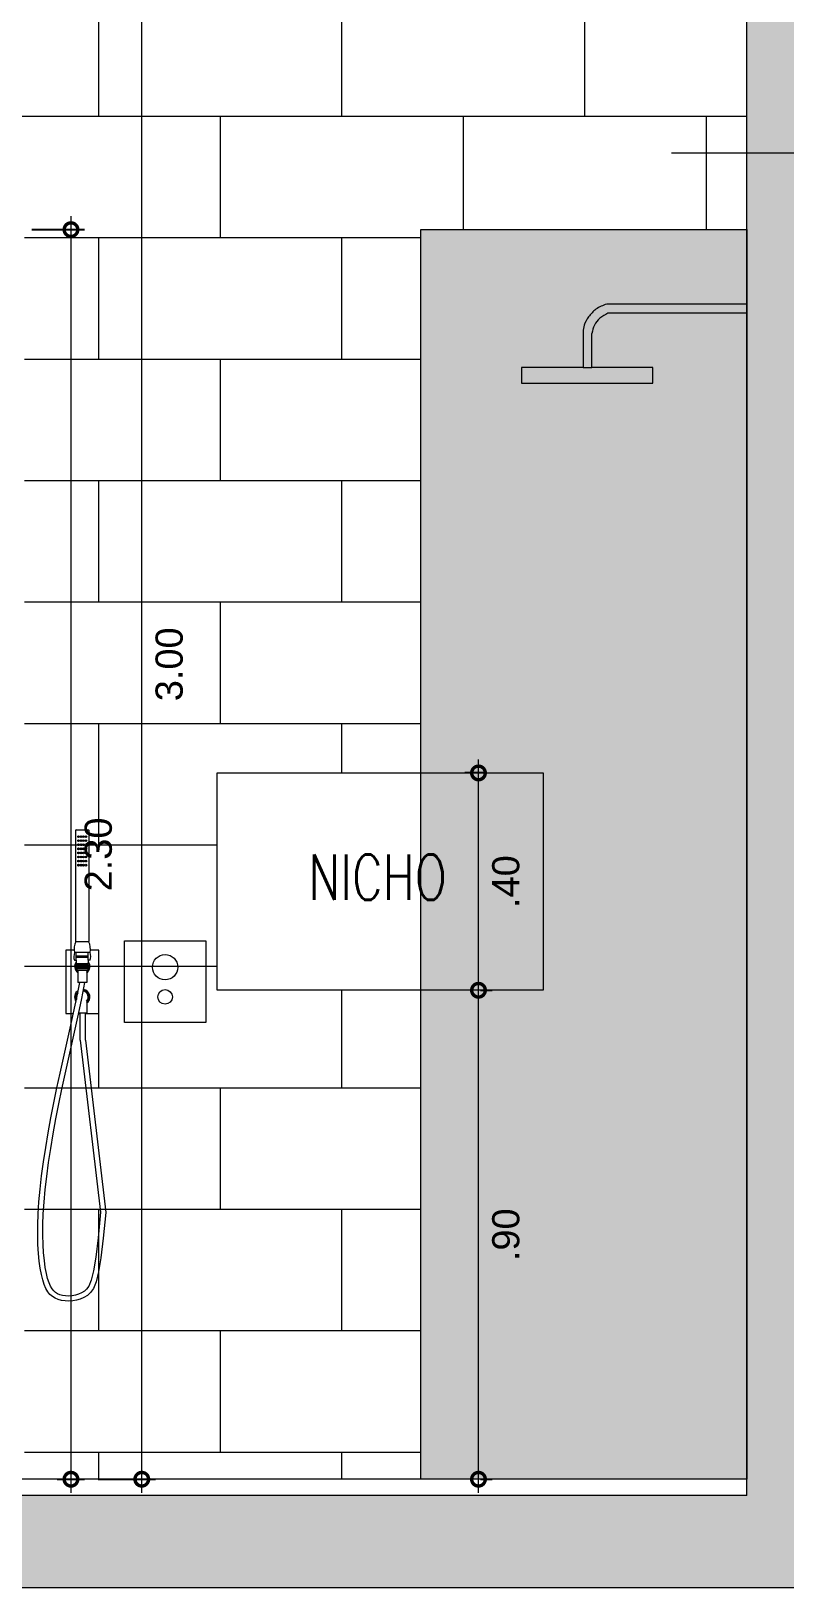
# Model space of a CAD drawing. Header units: metres. Extents: x 113 to 2416, y -346 to 476.
# Drawn here: x 292.398 to 293.785, y -164.881 to -162.016 of the extents above; entities that cross this region are included whole.
import ezdxf

# ---------------------------------------------------------------- set-up
doc = ezdxf.new("R2010")
doc.units = ezdxf.units.M
doc.header["$PDMODE"] = 34
doc.linetypes.add('0', pattern=[0])
doc.linetypes.add('CONTINU', pattern=[0])
doc.layers.get('0').update_dxf_attribs({"color": 250, "linetype": '0', "lineweight": 20})
doc.layers.get('Defpoints').update_dxf_attribs({"color": 6})
for name, color, linetype, lineweight in [('corte', 250, 'Continuous', 20), ('DIMENSIONES', 5, 'Continuous', 5), ('SE-2', 252, 'Continuous', 9), ('SE-3', 253, 'Continuous', 5), ('SE-4', 254, 'Continuous', 0), ('textos', 7, 'Continuous', 0)]:
    doc.layers.add(name, color=color, linetype=linetype, lineweight=lineweight)
doc.layers.add('RELLENO SECCION', color=8, linetype='Continuous', lineweight=0, transparency=0.4)
doc.styles.add('Arch-Dim', font='romans.shx', dxfattribs={"width": 0.75})
doc.styles.add('ESC25-2mm', font='arial.ttf', dxfattribs={"height": 0.05})
doc.dimstyles.new('DIMS25', dxfattribs={"dimtxt": 0.05, "dimasz": 0.05, "dimexe": 0.025, "dimexo": 0.025, "dimgap": 0.025, "dimtad": 2, "dimzin": 4, "dimdsep": 46, "dimtxsty": 'ESC25-2mm', "dimblk": 'DOTSMALL', "dimcen": 0.025, "dimdle": 0.025, "dimclrd": 256, "dimclre": 256, "dimclrt": 1, "dimadec": 0, "dimazin": 0, "dimtfac": 1, "dimtix": 1, "dimtmove": 2, "dimatfit": 3, "dimfxl": 1, "dimtolj": 1, "dimtzin": 0, "dimlwd": -1, "dimarcsym": 0})

# ---------------------------------------------------------------- blocks, each defined once
blk = doc.blocks.new('_DotSmall')
at = {"color": 0, "linetype": 'ByBlock', "lineweight": 13, "const_width": 0.5}
blk.add_lwpolyline([(-0.0625, 0, 1), (0.0625, 0, 1)], format="xyb", close=True, dxfattribs=at)
blk = doc.blocks.new('*D394')
at = {"layer": 'Defpoints', "color": 0, "transparency": 16777216}
for p in [(292.4787, -161.6814), (292.6017, -161.6814), (292.4964, -164.6814)]:
    blk.add_point(p, dxfattribs=at)
at = {"layer": 'DIMENSIONES', "transparency": 16777216}
blk.add_line((292.6017, -164.7064), (292.6017, -161.6564), dxfattribs=at)
at = {"layer": 'DIMENSIONES', "lineweight": -2, "transparency": 16777216}
for p, q in [((292.5037, -161.6814), (292.6267, -161.6814)), ((292.5214, -164.6814), (292.6267, -164.6814))]:
    blk.add_line(p, q, dxfattribs=at)
at = {"layer": 'DIMENSIONES', "transparency": 16777216, "xscale": 0.05, "yscale": 0.05, "zscale": 0.05}
for p, rotation in [((292.6017, -161.6814), 90), ((292.6017, -164.6814), 270)]:
    blk.add_blockref('_DotSmall', p, dxfattribs=dict(at, rotation=rotation))
at = {"layer": 'DIMENSIONES', "color": 5, "lineweight": 13, "transparency": 16777216, "insert": (292.6523, -163.1814), "char_height": 0.05, "attachment_point": 5, "rotation": 90, "style": 'ESC25-2mm'}
blk.add_mtext('\\A1;3.00', dxfattribs=at)
blk = doc.blocks.new('*D396')
at = {"layer": 'Defpoints', "color": 0, "transparency": 16777216}
for p in [(292.3741, -162.3814), (292.4207, -164.6814), (292.4714, -164.6814)]:
    blk.add_point(p, dxfattribs=at)
at = {"layer": 'DIMENSIONES', "transparency": 16777216}
blk.add_line((292.4714, -162.3564), (292.4714, -164.7064), dxfattribs=at)
at = {"layer": 'DIMENSIONES', "lineweight": -2, "transparency": 16777216}
for p, q in [((292.3991, -162.3814), (292.4964, -162.3814)), ((292.4457, -164.6814), (292.4964, -164.6814))]:
    blk.add_line(p, q, dxfattribs=at)
at = {"layer": 'DIMENSIONES', "transparency": 16777216, "xscale": 0.05, "yscale": 0.05, "zscale": 0.05}
for p, rotation in [((292.4714, -162.3814), 90), ((292.4714, -164.6814), 270)]:
    blk.add_blockref('_DotSmall', p, dxfattribs=dict(at, rotation=rotation))
at = {"layer": 'DIMENSIONES', "color": 5, "lineweight": 13, "transparency": 16777216, "insert": (292.5219, -163.5314), "char_height": 0.05, "attachment_point": 5, "rotation": 90, "style": 'ESC25-2mm'}
blk.add_mtext('\\A1;2.30', dxfattribs=at)
blk = doc.blocks.new('*D400')
at = {"layer": 'Defpoints', "color": 0, "transparency": 16777216}
for p in [(293.1999, -163.7814), (293.2212, -163.7814), (293.1999, -164.6814)]:
    blk.add_point(p, dxfattribs=at)
at = {"layer": 'DIMENSIONES', "transparency": 16777216}
blk.add_line((293.2212, -164.7064), (293.2212, -163.7564), dxfattribs=at)
at = {"layer": 'DIMENSIONES', "lineweight": -2, "transparency": 16777216}
for p, q in [((293.2249, -163.7814), (293.2462, -163.7814)), ((293.2249, -164.6814), (293.2462, -164.6814))]:
    blk.add_line(p, q, dxfattribs=at)
at = {"layer": 'DIMENSIONES', "transparency": 16777216, "xscale": 0.05, "yscale": 0.05, "zscale": 0.05}
for p, rotation in [((293.2212, -163.7814), 90), ((293.2212, -164.6814), 270)]:
    blk.add_blockref('_DotSmall', p, dxfattribs=dict(at, rotation=rotation))
at = {"layer": 'DIMENSIONES', "color": 5, "lineweight": 13, "transparency": 16777216, "insert": (293.2717, -164.2314), "char_height": 0.05, "attachment_point": 5, "rotation": 90, "style": 'ESC25-2mm'}
blk.add_mtext('\\A1;.90', dxfattribs=at)
blk = doc.blocks.new('*D401')
at = {"layer": 'Defpoints', "color": 0, "transparency": 16777216}
for p in [(293.2212, -163.3814), (293.257, -163.3814), (293.1999, -163.7814)]:
    blk.add_point(p, dxfattribs=at)
at = {"layer": 'DIMENSIONES', "lineweight": -2, "transparency": 16777216}
for p, q in [((293.232, -163.3814), (293.1962, -163.3814)), ((293.2249, -163.7814), (293.2462, -163.7814))]:
    blk.add_line(p, q, dxfattribs=at)
at = {"layer": 'DIMENSIONES', "transparency": 16777216}
blk.add_line((293.2212, -163.8064), (293.2212, -163.3564), dxfattribs=at)
at = {"layer": 'DIMENSIONES', "transparency": 16777216, "xscale": 0.05, "yscale": 0.05, "zscale": 0.05}
for p, rotation in [((293.2212, -163.3814), 90), ((293.2212, -163.7814), 270)]:
    blk.add_blockref('_DotSmall', p, dxfattribs=dict(at, rotation=rotation))
at = {"layer": 'DIMENSIONES', "color": 5, "transparency": 16777216, "insert": (293.2717, -163.5814), "char_height": 0.05, "attachment_point": 5, "rotation": 90, "style": 'ESC25-2mm'}
blk.add_mtext('\\A1;.40', dxfattribs=at)
blk = doc.blocks.new('A$Cbc9b8fb6')
at = {"layer": 'SE-3'}
for p, q in [((0.07, 0.6617), (0.07, 0.8667)), ((0.0705, 0.8672), (0.0935, 0.8672)), ((0.094, 0.8667), (0.094, 0.6617)), ((0.07, 0.6617), (0.094, 0.6617)), ((0.0964, 0.6415), (0.0676, 0.6415)), ((0.071, 0.6274), (0.071, 0.6415)), ((0.0931, 0.6351), (0.071, 0.6351)), ((0.0931, 0.6327), (0.071, 0.6327)), ((0.0931, 0.6274), (0.0931, 0.6415)), ((0.0675, 0.6274), (0.071, 0.6274)), ((0.071, 0.6274), (0.071, 0.6217)), ((0.071, 0.6217), (0.0931, 0.6217)), ((0.0922, 0.6116), (0.0718, 0.6116)), ((0.0718, 0.6116), (0.0718, 0.6084)), ((0.0922, 0.6084), (0.0718, 0.6084)), ((0.0918, 0.62), (0.0723, 0.62)), ((0.0723, 0.62), (0.0723, 0.6116)), ((0.0918, 0.6178), (0.0723, 0.6178)), ((0.0774, 0.6178), (0.0723, 0.6123)), ((0.075, 0.6178), (0.0723, 0.6149)), ((0.0723, 0.6178), (0.0781, 0.6116)), ((0.0723, 0.6152), (0.0757, 0.6116)), ((0.0723, 0.6127), (0.0733, 0.6116)), ((0.074, 0.6217), (0.074, 0.62)), ((0.0798, 0.6178), (0.074, 0.6116)), ((0.074, 0.6084), (0.074, 0.5862)), ((0.0747, 0.6178), (0.0805, 0.6116)), ((0.0822, 0.6178), (0.0764, 0.6116)), ((0.0771, 0.6178), (0.0829, 0.6116)), ((0.0846, 0.6178), (0.0788, 0.6116)), ((0.0795, 0.6178), (0.0853, 0.6116)), ((0.087, 0.6178), (0.0811, 0.6116)), ((0.0819, 0.6178), (0.0877, 0.6116)), ((0.0894, 0.6178), (0.0835, 0.6116)), ((0.0843, 0.6178), (0.0901, 0.6116)), ((0.0917, 0.6178), (0.0859, 0.6116)), ((0.0867, 0.6178), (0.0918, 0.6123)), ((0.0918, 0.6152), (0.0883, 0.6116)), ((0.089, 0.6178), (0.0918, 0.6149)), ((0.0901, 0.6217), (0.0901, 0.62)), ((0.0901, 0.6084), (0.0901, 0.5862)), ((0.0918, 0.6127), (0.0907, 0.6116)), ((0.0918, 0.62), (0.0918, 0.6116)), ((0.0922, 0.6116), (0.0922, 0.6084)), ((0.0965, 0.6274), (0.0931, 0.6274)), ((0.0931, 0.6274), (0.0931, 0.6217)), ((0.0901, 0.5862), (0.074, 0.5862)), ((0.0901, 0.5523), (0.0901, 0.5301)), ((0.0901, 0.5301), (0.0756, 0.5301)), ((0.0783, 0.4801), (0.0783, 0.5301)), ((0.0877, 0.4801), (0.0877, 0.5301))]:
    blk.add_line(p, q, dxfattribs=at)
for points in [[(0.0515, 0.6461), (0.0515, 0.5297), (0.066, 0.5297)], [(0.067, 0.6461), (0.0515, 0.6461)], [(0.0896, 0.5297), (0.1125, 0.5297), (0.1125, 0.6461)], [(0.1125, 0.6461), (0.097, 0.6461)], [(0.0877, 0.4801), (0.1251, 0.163), (0.1207, 0.1157), (0.1163, 0.0799), (0.1119, 0.0537), (0.1073, 0.0355), (0.1024, 0.0233), (0.0971, 0.0156), (0.0914, 0.0105), (0.0851, 0.0067), (0.0784, 0.0038), (0.0715, 0.0017), (0.0644, 0.0005), (0.0573, 0), (0.0504, 0.0003), (0.0439, 0.0012), (0.0377, 0.0029), (0.0321, 0.0052), (0.0271, 0.0083), (0.0226, 0.0123), (0.0186, 0.0172), (0.0151, 0.0233), (0.012, 0.0305), (0.0093, 0.039), (0.0068, 0.049), (0.0047, 0.0604), (0.0029, 0.0734), (0.0015, 0.0879), (0.0005, 0.104), (0, 0.1215), (0.0001, 0.1405), (0.0008, 0.1609), (0.0022, 0.1828), (0.0044, 0.2061), (0.0072, 0.2307), (0.0107, 0.2563), (0.0148, 0.2826), (0.0193, 0.3097), (0.0243, 0.3371), (0.0297, 0.3647), (0.0354, 0.3924), (0.0414, 0.4199), (0.0475, 0.4473), (0.0538, 0.4748), (0.06, 0.5025), (0.0661, 0.5305), (0.0721, 0.5589), (0.0774, 0.5862)], [(0.0783, 0.4801), (0.1157, 0.1635), (0.1113, 0.1167), (0.107, 0.0812), (0.1026, 0.0557), (0.0983, 0.0384), (0.0941, 0.0278), (0.09, 0.0218), (0.0858, 0.0181), (0.0807, 0.0151), (0.0751, 0.0126), (0.0693, 0.0109), (0.0632, 0.0098), (0.0571, 0.0094), (0.0513, 0.0096), (0.0457, 0.0105), (0.0407, 0.0118), (0.0364, 0.0136), (0.0327, 0.0159), (0.0294, 0.0188), (0.0264, 0.0226), (0.0235, 0.0275), (0.0208, 0.0338), (0.0183, 0.0416), (0.016, 0.051), (0.0139, 0.062), (0.0122, 0.0745), (0.0108, 0.0887), (0.0098, 0.1044), (0.0094, 0.1216), (0.0095, 0.1403), (0.0102, 0.1604), (0.0116, 0.1821), (0.0137, 0.2052), (0.0165, 0.2295), (0.02, 0.2549), (0.024, 0.2812), (0.0285, 0.308), (0.0335, 0.3354), (0.0389, 0.3629), (0.0446, 0.3904), (0.0505, 0.4179), (0.0567, 0.4453), (0.0629, 0.4727), (0.0691, 0.5005), (0.0753, 0.5285), (0.0813, 0.557), (0.087, 0.5862)], [(0.0755, 0.5297), (0.0783, 0.5297)], [(0.0877, 0.5297), (0.0896, 0.5297)]]:
    blk.add_lwpolyline(points, dxfattribs=at)
for centre, radius in [((0.0752, 0.855), 0.0016), ((0.0752, 0.8475), 0.0016), ((0.0752, 0.84), 0.0016), ((0.0752, 0.8325), 0.0016), ((0.0752, 0.855), 0.0015), ((0.0752, 0.8475), 0.0015), ((0.0752, 0.84), 0.0015), ((0.0752, 0.8325), 0.0015), ((0.0752, 0.855), 0.00075), ((0.0752, 0.8475), 0.00075), ((0.0752, 0.84), 0.00075), ((0.0752, 0.8325), 0.00075), ((0.0798, 0.855), 0.0016), ((0.0798, 0.8475), 0.0016), ((0.0798, 0.84), 0.0016), ((0.0798, 0.8325), 0.0016), ((0.0798, 0.855), 0.0015), ((0.0798, 0.8475), 0.0015), ((0.0798, 0.84), 0.0015), ((0.0798, 0.8325), 0.0015), ((0.0798, 0.855), 0.00075), ((0.0798, 0.8475), 0.00075), ((0.0798, 0.84), 0.00075), ((0.0798, 0.8325), 0.00075), ((0.0843, 0.855), 0.0016), ((0.0843, 0.8475), 0.0016), ((0.0843, 0.84), 0.0016), ((0.0843, 0.8325), 0.0016), ((0.0843, 0.855), 0.0015), ((0.0843, 0.8475), 0.0015), ((0.0843, 0.84), 0.0015), ((0.0843, 0.8325), 0.0015), ((0.0843, 0.855), 0.00075), ((0.0843, 0.8475), 0.00075), ((0.0843, 0.84), 0.00075), ((0.0843, 0.8325), 0.00075), ((0.0888, 0.855), 0.0016), ((0.0888, 0.8475), 0.0016), ((0.0888, 0.84), 0.0016), ((0.0888, 0.8325), 0.0016), ((0.0888, 0.855), 0.0015), ((0.0888, 0.8475), 0.0015), ((0.0888, 0.84), 0.0015), ((0.0888, 0.8325), 0.0015), ((0.0888, 0.855), 0.00075), ((0.0888, 0.8475), 0.00075), ((0.0888, 0.84), 0.00075), ((0.0888, 0.8325), 0.00075), ((0.0752, 0.825), 0.0016), ((0.0752, 0.8175), 0.0016), ((0.0752, 0.81), 0.0016), ((0.0752, 0.8025), 0.0016), ((0.0752, 0.825), 0.0015), ((0.0752, 0.8175), 0.0015), ((0.0752, 0.81), 0.0015), ((0.0752, 0.8025), 0.0015), ((0.0752, 0.825), 0.00075), ((0.0752, 0.8175), 0.00075), ((0.0752, 0.81), 0.00075), ((0.0752, 0.8025), 0.00075), ((0.0798, 0.825), 0.0016), ((0.0798, 0.8175), 0.0016), ((0.0798, 0.81), 0.0016), ((0.0798, 0.8025), 0.0016), ((0.0798, 0.825), 0.0015), ((0.0798, 0.8175), 0.0015), ((0.0798, 0.81), 0.0015), ((0.0798, 0.8025), 0.0015), ((0.0798, 0.825), 0.00075), ((0.0798, 0.8175), 0.00075), ((0.0798, 0.81), 0.00075), ((0.0798, 0.8025), 0.00075), ((0.0843, 0.825), 0.0016), ((0.0843, 0.8175), 0.0016), ((0.0843, 0.81), 0.0016), ((0.0843, 0.8025), 0.0016), ((0.0843, 0.825), 0.0015), ((0.0843, 0.8175), 0.0015), ((0.0843, 0.81), 0.0015), ((0.0843, 0.8025), 0.0015), ((0.0843, 0.825), 0.00075), ((0.0843, 0.8175), 0.00075), ((0.0843, 0.81), 0.00075), ((0.0843, 0.8025), 0.00075), ((0.0888, 0.825), 0.0016), ((0.0888, 0.8175), 0.0016), ((0.0888, 0.81), 0.0016), ((0.0888, 0.8025), 0.0016), ((0.0888, 0.825), 0.0015), ((0.0888, 0.8175), 0.0015), ((0.0888, 0.81), 0.0015), ((0.0888, 0.8025), 0.0015), ((0.0888, 0.825), 0.00075), ((0.0888, 0.8175), 0.00075), ((0.0888, 0.81), 0.00075), ((0.0888, 0.8025), 0.00075)]:
    blk.add_circle(centre, radius, dxfattribs=at)
for centre, radius, start, end in [((0.0801, 0.8542), 0.000742, 84.4563, 135.7963), ((0.0801, 0.8469), 0.000736, 105.3808, 128.1882), ((0.084, 0.8542), 0.000742, 44.2037, 95.5437), ((0.084, 0.8469), 0.000736, 51.8118, 74.6192), ((0.0801, 0.8033), 0.000742, 224.2037, 275.5437), ((0.0801, 0.8106), 0.000736, 231.8118, 254.6192), ((0.084, 0.8033), 0.000742, 264.4563, 315.7963), ((0.084, 0.8106), 0.000736, 285.3808, 308.1882), ((0.0977, 0.6477), 0.0307, 152.7727, 191.5996), ((0.0664, 0.6477), 0.0307, 348.4004, 27.2273), ((0.0904, 0.6343), 0.0239, 162.3744, 196.7878), ((0.0737, 0.6343), 0.0239, 343.2122, 17.6256), ((0.082, 0.616), 0.0141, 141.5459, 235.2462), ((0.082, 0.616), 0.012, 151.5933, 211.8452), ((0.082, 0.616), 0.012, 219.0967, 227.7334), ((0.082, 0.616), 0.0141, 304.7538, 38.4541), ((0.082, 0.616), 0.012, 312.2666, 320.9033), ((0.082, 0.616), 0.012, 328.1548, 28.4067), ((0.082, 0.5598), 0.0141, 304.7538, 79.8067), ((0.082, 0.5598), 0.0141, 121.5924, 215.7145), ((0.082, 0.5598), 0.012, 132.022, 205.3752), ((0.082, 0.5598), 0.011, 139.0739, 198.4132), ((0.082, 0.5598), 0.011, 316.8437, 80.0541), ((0.082, 0.5598), 0.012, 312.2666, 79.9658)]:
    blk.add_arc(centre, radius, start, end, dxfattribs=at)
for centre, major_axis, ratio in [((0.0752, 0.855), (-0.000335, 0.000309), 0.986999), ((0.0752, 0.8475), (-0.000379, 0.00025), 0.989886), ((0.0752, 0.84), (-0.000422, 0.000167), 0.991825), ((0.0752, 0.8325), (-0.000449, 0.000059), 0.992798), ((0.0798, 0.855), (-0.000154, 0.000426), 0.993171), ((0.0798, 0.8475), (-0.000204, 0.000403), 0.996112), ((0.0798, 0.84), (-0.000291, 0.000345), 0.998088), ((0.0798, 0.8325), (-0.000419, 0.000166), 0.99908), ((0.0843, 0.855), (0.000154, 0.000426), 0.993171), ((0.0843, 0.8475), (0.000204, 0.000403), 0.996112), ((0.0843, 0.84), (0.000291, 0.000345), 0.998088), ((0.0843, 0.8325), (0.000419, 0.000166), 0.99908), ((0.0888, 0.855), (0.000335, 0.000309), 0.986999), ((0.0888, 0.8475), (0.000379, 0.00025), 0.989886), ((0.0888, 0.84), (0.000422, 0.000167), 0.991825), ((0.0888, 0.8325), (0.000449, 0.000059), 0.992798), ((0.0752, 0.8175), (-0.000422, -0.000167), 0.991825), ((0.0752, 0.81), (-0.000379, -0.00025), 0.989886), ((0.0752, 0.8025), (-0.000335, -0.000309), 0.986999), ((0.0752, 0.825), (-0.000449, -0.000059), 0.992798), ((0.0798, 0.825), (-0.000419, -0.000166), 0.99908), ((0.0798, 0.8175), (-0.000291, -0.000345), 0.998088), ((0.0798, 0.81), (-0.000204, -0.000403), 0.996112), ((0.0798, 0.8025), (-0.000154, -0.000426), 0.993171), ((0.0843, 0.825), (0.000419, -0.000166), 0.99908), ((0.0843, 0.8175), (0.000291, -0.000345), 0.998088), ((0.0843, 0.81), (0.000204, -0.000403), 0.996112), ((0.0843, 0.8025), (0.000154, -0.000426), 0.993171), ((0.0888, 0.825), (0.000449, -0.000059), 0.992798), ((0.0888, 0.8175), (0.000422, -0.000167), 0.991825), ((0.0888, 0.81), (0.000379, -0.00025), 0.989886), ((0.0888, 0.8025), (0.000335, -0.000309), 0.986999)]:
    blk.add_ellipse(centre, major_axis=major_axis, ratio=ratio, dxfattribs=at)
for centre, major_axis, ratio, start_param, end_param in [((0.0757, 0.8398), (-0.000166, -0.000418), 0.991825, 3.880074, 5.544704), ((0.0757, 0.8324), (-0.000059, -0.000446), 0.992798, 3.942168, 5.482609), ((0.0757, 0.8545), (-0.000305, -0.000331), 0.986999, 4.023564, 5.451539), ((0.0757, 0.8472), (-0.000248, -0.000376), 0.989886, 3.790517, 5.29087), ((0.0799, 0.8324), (-0.000165, -0.000418), 0.99908, 3.141593, 6.283185), ((0.0799, 0.8545), (0.000423, 0.000153), 0.993171, 0.537028, 2.604565), ((0.0799, 0.8472), (0.000402, 0.000203), 0.996112, 0.398, 2.743592), ((0.0799, 0.8398), (0.000344, 0.00029), 0.998088, 0.276409, 2.865187), ((0.0841, 0.8545), (0.000423, -0.000153), 0.993171, 0.537001, 2.604592), ((0.0841, 0.8472), (0.000402, -0.000203), 0.996112, 0.397978, 2.743614), ((0.0841, 0.8398), (0.000344, -0.00029), 0.998088, 0.276168, 2.865423), ((0.0841, 0.8324), (0.000165, -0.000418), 0.99908, 0, 3.141593), ((0.0884, 0.8545), (0.000305, -0.000331), 0.986999, 0.831646, 2.259621), ((0.0884, 0.8472), (0.000248, -0.000376), 0.989886, 0.992316, 2.492669), ((0.0884, 0.8398), (0.000166, -0.000418), 0.991825, 0.738481, 2.403111), ((0.0884, 0.8324), (0.000059, -0.000446), 0.992798, 0.800576, 2.341017), ((0.0757, 0.825), (0.000059, -0.000446), 0.992798, 3.695223, 5.738047), ((0.0757, 0.8177), (0.000166, -0.000418), 0.991825, 3.733089, 5.691687), ((0.0757, 0.8103), (0.000248, -0.000376), 0.989886, 3.790517, 5.634261), ((0.0757, 0.8029), (0.000305, -0.000331), 0.986999, 3.91737, 5.507407), ((0.0799, 0.825), (0.000165, -0.000418), 0.99908, 3.257218, 6.167424), ((0.0799, 0.8177), (0.000344, -0.00029), 0.998088, 3.417778, 6.007003), ((0.0799, 0.8103), (0.000402, -0.000203), 0.996112, 3.539603, 5.885175), ((0.0799, 0.8029), (0.000423, -0.000153), 0.993171, 3.678612, 5.746166), ((0.0841, 0.8103), (0.000402, 0.000203), 0.996112, 3.539594, 5.885184), ((0.0841, 0.8029), (0.000423, 0.000153), 0.993171, 3.678598, 5.74618), ((0.0841, 0.8177), (0.000344, 0.00029), 0.998088, 3.417765, 6.007016), ((0.0841, 0.825), (-0.000165, -0.000418), 0.99908, 0.115618, 3.026111), ((0.0884, 0.8177), (-0.000166, -0.000418), 0.991825, 0.595848, 2.54574), ((0.0884, 0.8103), (-0.000248, -0.000376), 0.989886, 0.669313, 2.472279), ((0.0884, 0.8029), (-0.000305, -0.000331), 0.986999, 0.776215, 2.365379), ((0.0884, 0.825), (-0.000059, -0.000446), 0.992798, 0.545138, 2.589917)]:
    blk.add_ellipse(centre, major_axis=major_axis, ratio=ratio, start_param=start_param, end_param=end_param, dxfattribs=at)
for points, degree in [([(0.07, 0.8667), (0.07, 0.8669), (0.0701, 0.867), (0.0702, 0.8671)], 3), ([(0.0705, 0.8672), (0.0705, 0.8672), (0.0704, 0.8672), (0.0703, 0.8672), (0.0702, 0.8671), (0.0702, 0.8671)], 5), ([(0.0935, 0.8672), (0.0937, 0.8672), (0.0938, 0.8672), (0.0939, 0.8671)], 3), ([(0.0939, 0.8671), (0.094, 0.867), (0.094, 0.8669), (0.094, 0.8667)], 3)]:
    blk.add_open_spline(points, degree=degree, dxfattribs=at)
for points, knots in [([(0.0754, 0.8543), (0.0754, 0.8543), (0.0754, 0.8544), (0.0754, 0.8544), (0.0754, 0.8545), (0.0755, 0.8546), (0.0755, 0.8546), (0.0756, 0.8547), (0.0756, 0.8548), (0.0757, 0.8548), (0.0758, 0.8548), (0.0758, 0.8549), (0.0759, 0.8549), (0.0759, 0.8549), (0.076, 0.8549), (0.076, 0.8549)], [0.4012242, 0.4012242, 0.4012242, 0.4012242, 0.4342707, 0.4342707, 0.4342707, 0.4870439, 0.4870439, 0.4870439, 0.5382767, 0.5382767, 0.5382767, 0.5891145, 0.5891145, 0.5891145, 0.6088781, 0.6088781, 0.6088781, 0.6088781]), ([(0.0756, 0.8402), (0.0756, 0.8402), (0.0756, 0.8402), (0.0757, 0.8402), (0.0757, 0.8402), (0.0757, 0.8402), (0.0757, 0.8402)], [0.56542759, 0.56542759, 0.56542759, 0.56542759, 0.59039684, 0.59039684, 0.59039684, 0.59198752, 0.59198752, 0.59198752, 0.59198752]), ([(0.0887, 0.8543), (0.0887, 0.8543), (0.0887, 0.8544), (0.0887, 0.8544), (0.0886, 0.8545), (0.0886, 0.8546), (0.0885, 0.8546), (0.0885, 0.8547), (0.0884, 0.8548), (0.0884, 0.8548), (0.0883, 0.8548), (0.0882, 0.8549), (0.0881, 0.8549), (0.0881, 0.8549), (0.0881, 0.8549), (0.0881, 0.8549)], [0.4012242, 0.4012242, 0.4012242, 0.4012242, 0.4342707, 0.4342707, 0.4342707, 0.4870439, 0.4870439, 0.4870439, 0.5382767, 0.5382767, 0.5382767, 0.5891145, 0.5891145, 0.5891145, 0.6088781, 0.6088781, 0.6088781, 0.6088781]), ([(0.0885, 0.8402), (0.0884, 0.8402), (0.0884, 0.8402), (0.0884, 0.8402), (0.0884, 0.8402), (0.0884, 0.8402), (0.0884, 0.8402)], [0.56542759, 0.56542759, 0.56542759, 0.56542759, 0.59039684, 0.59039684, 0.59039684, 0.59198752, 0.59198752, 0.59198752, 0.59198752]), ([(0.0754, 0.8032), (0.0754, 0.8032), (0.0754, 0.8031), (0.0754, 0.8031), (0.0754, 0.803), (0.0755, 0.8029), (0.0755, 0.8028), (0.0756, 0.8028), (0.0756, 0.8027), (0.0757, 0.8027), (0.0758, 0.8026), (0.0758, 0.8026), (0.0759, 0.8026), (0.0759, 0.8026), (0.076, 0.8026), (0.076, 0.8026)], [0.4012242, 0.4012242, 0.4012242, 0.4012242, 0.4342707, 0.4342707, 0.4342707, 0.4870439, 0.4870439, 0.4870439, 0.5382767, 0.5382767, 0.5382767, 0.5891145, 0.5891145, 0.5891145, 0.6088781, 0.6088781, 0.6088781, 0.6088781]), ([(0.0756, 0.8173), (0.0756, 0.8173), (0.0756, 0.8173), (0.0757, 0.8172), (0.0757, 0.8172), (0.0757, 0.8172), (0.0757, 0.8172)], [0.56542759, 0.56542759, 0.56542759, 0.56542759, 0.59039684, 0.59039684, 0.59039684, 0.59198752, 0.59198752, 0.59198752, 0.59198752]), ([(0.0887, 0.8032), (0.0887, 0.8032), (0.0887, 0.8031), (0.0887, 0.8031), (0.0886, 0.803), (0.0886, 0.8029), (0.0885, 0.8028), (0.0885, 0.8028), (0.0884, 0.8027), (0.0884, 0.8027), (0.0883, 0.8026), (0.0882, 0.8026), (0.0881, 0.8026), (0.0881, 0.8026), (0.0881, 0.8026), (0.0881, 0.8026)], [0.4012242, 0.4012242, 0.4012242, 0.4012242, 0.4342707, 0.4342707, 0.4342707, 0.4870439, 0.4870439, 0.4870439, 0.5382767, 0.5382767, 0.5382767, 0.5891145, 0.5891145, 0.5891145, 0.6088781, 0.6088781, 0.6088781, 0.6088781]), ([(0.0885, 0.8173), (0.0884, 0.8173), (0.0884, 0.8173), (0.0884, 0.8172), (0.0884, 0.8172), (0.0884, 0.8172), (0.0884, 0.8172)], [0.56542759, 0.56542759, 0.56542759, 0.56542759, 0.59039684, 0.59039684, 0.59039684, 0.59198752, 0.59198752, 0.59198752, 0.59198752])]:
    blk.add_open_spline(points, degree=3, knots=knots, dxfattribs=at)

msp = doc.modelspace()

# ---------------------------------------------------------------- hatches: boundary and pattern name
at = {"true_color": 0xdac8a9, "transparency": 33554534}
h = msp.add_hatch(dxfattribs=at)
h.set_pattern_fill('AR-B816', color=9, scale=0.0011)
h.set_pattern_definition([(0, (-85.67306, -160.83168), (0, 0.22352), []), (90, (-85.67306, -160.83168), (-0.22352, 0.22352), [0.22352, -0.22352])])
h.paths.add_polyline_path([(293.7152, -161.6814), (292.8652, -161.6814), (290.7652, -161.6814), (290.7652, -161.8814), (290.7652, -162.9255), (290.9902, -162.9255), (290.9902, -162.0314, -0.414214), (291.0902, -161.9314), (292.0402, -161.9314, -0.414214), (292.1402, -162.0314), (292.1402, -163.4314, -0.414214), (292.0402, -163.5314), (291.0902, -163.5314, -0.414214), (290.9902, -163.4314), (290.9902, -162.9255), (290.7652, -162.9255), (290.7652, -163.725), (291.0398, -163.725), (291.1113, -163.7514), (291.435, -163.7514), (291.435, -163.8314), (291.6955, -163.8314), (291.6955, -163.7514), (292.1455, -163.7514), (292.1455, -163.8314), (292.3652, -163.8314), (292.3652, -162.3814), (292.3861, -162.3814), (292.3861, -164.6814), (293.1152, -164.6814), (293.1152, -163.7814), (292.7402, -163.7814), (292.7402, -163.3814), (293.1152, -163.3814), (293.1152, -162.3814), (293.7152, -162.3814)])
h.paths.add_polyline_path([(292.0254, -163.5869), (292.0254, -163.5986), (292.0314, -163.6002), (292.0405, -163.6094), (292.0421, -163.6154), (292.0539, -163.6154), (292.0539, -163.6186), (292.0539, -163.6219), (292.0539, -163.6251), (292.0539, -163.6284), (292.0421, -163.6284), (292.0405, -163.6344), (292.0314, -163.6435), (292.0254, -163.6451), (292.0254, -163.6569), (292.0245, -163.6569), (292.0221, -163.6569), (292.0189, -163.6569), (292.0156, -163.6569), (292.0133, -163.6569), (292.0124, -163.6569), (292.0124, -163.6451), (292.0064, -163.6435), (291.9972, -163.6344), (291.9956, -163.6284), (291.9839, -163.6284), (291.9839, -163.6275), (291.9839, -163.6251), (291.9839, -163.6219), (291.9839, -163.6186), (291.9839, -163.6163), (291.9839, -163.6154), (291.9956, -163.6154), (291.9972, -163.6094), (292.0064, -163.6002), (292.0124, -163.5986), (292.0124, -163.5869), (292.0156, -163.5869), (292.0189, -163.5869), (292.0221, -163.5869), (292.0245, -163.5869)], flags=16)
h.paths.add_polyline_path([(291.9324, -163.5959), (291.9434, -163.6069), (291.9474, -163.6219), (291.9434, -163.6369), (291.9324, -163.6479), (291.9299, -163.6485), (291.9299, -163.662), (291.9282, -163.666), (291.9236, -163.669), (291.9174, -163.6701), (291.9111, -163.669), (291.9066, -163.666), (291.9049, -163.662), (291.9049, -163.6485), (291.9024, -163.6479), (291.8914, -163.6369), (291.8874, -163.6219), (291.8914, -163.6069), (291.9024, -163.5959), (291.9174, -163.5919)], flags=16)
h.paths.add_polyline_path([(291.9274, -163.6046), (291.9347, -163.6119), (291.9374, -163.6219), (291.9347, -163.6319), (291.9294, -163.6372), (291.9294, -163.639), (291.9294, -163.647), (291.9282, -163.6442), (291.9236, -163.6413), (291.9174, -163.6402), (291.9111, -163.6413), (291.9066, -163.6442), (291.9054, -163.647), (291.9054, -163.639), (291.9054, -163.6372), (291.9001, -163.6319), (291.8974, -163.6219), (291.9001, -163.6119), (291.9074, -163.6046), (291.9174, -163.6019)], flags=0)
h.paths.add_polyline_path([(291.8224, -163.5869), (291.8224, -163.5986), (291.8284, -163.6002), (291.8375, -163.6094), (291.8391, -163.6154), (291.8509, -163.6154), (291.8509, -163.6163), (291.8509, -163.6186), (291.8509, -163.6219), (291.8509, -163.6251), (291.8509, -163.6275), (291.8509, -163.6284), (291.8391, -163.6284), (291.8375, -163.6344), (291.8284, -163.6435), (291.8224, -163.6451), (291.8224, -163.6569), (291.8215, -163.6569), (291.8191, -163.6569), (291.8159, -163.6569), (291.8126, -163.6569), (291.8103, -163.6569), (291.8094, -163.6569), (291.8094, -163.6451), (291.8034, -163.6435), (291.7942, -163.6344), (291.7926, -163.6284), (291.7809, -163.6284), (291.7809, -163.6251), (291.7809, -163.6219), (291.7809, -163.6186), (291.7809, -163.6154), (291.7926, -163.6154), (291.7942, -163.6094), (291.8034, -163.6002), (291.8094, -163.5986), (291.8094, -163.5869), (291.8126, -163.5869), (291.8159, -163.5869), (291.8191, -163.5869), (291.8215, -163.5869)], flags=16)
h.paths.add_polyline_path([(291.3211, -163.5869), (291.3211, -163.5986), (291.3271, -163.6002), (291.3362, -163.6094), (291.3378, -163.6154), (291.3496, -163.6154), (291.3496, -163.6186), (291.3496, -163.6219), (291.3496, -163.6251), (291.3496, -163.6284), (291.3378, -163.6284), (291.3362, -163.6344), (291.3271, -163.6435), (291.3211, -163.6451), (291.3211, -163.6569), (291.3202, -163.6569), (291.3178, -163.6569), (291.3146, -163.6569), (291.3113, -163.6569), (291.309, -163.6569), (291.3081, -163.6569), (291.3081, -163.6451), (291.3021, -163.6435), (291.2929, -163.6344), (291.2913, -163.6284), (291.2796, -163.6284), (291.2796, -163.6275), (291.2796, -163.6251), (291.2796, -163.6219), (291.2796, -163.6186), (291.2796, -163.6163), (291.2796, -163.6154), (291.2913, -163.6154), (291.2929, -163.6094), (291.3021, -163.6002), (291.3081, -163.5986), (291.3081, -163.5869), (291.3113, -163.5869), (291.3146, -163.5869), (291.3178, -163.5869), (291.3202, -163.5869)], flags=16)
h.paths.add_polyline_path([(291.2281, -163.5959), (291.2391, -163.6069), (291.2431, -163.6219), (291.2391, -163.6369), (291.2281, -163.6479), (291.2256, -163.6485), (291.2256, -163.662), (291.2239, -163.666), (291.2193, -163.669), (291.2131, -163.6701), (291.2068, -163.669), (291.2023, -163.666), (291.2006, -163.662), (291.2006, -163.6485), (291.1981, -163.6479), (291.1871, -163.6369), (291.1831, -163.6219), (291.1871, -163.6069), (291.1981, -163.5959), (291.2131, -163.5919)], flags=16)
h.paths.add_polyline_path([(291.2231, -163.6046), (291.2304, -163.6119), (291.2331, -163.6219), (291.2304, -163.6319), (291.2251, -163.6372), (291.2251, -163.639), (291.2251, -163.647), (291.2239, -163.6442), (291.2193, -163.6413), (291.2131, -163.6402), (291.2068, -163.6413), (291.2023, -163.6442), (291.2011, -163.647), (291.2011, -163.639), (291.2011, -163.6372), (291.1958, -163.6319), (291.1931, -163.6219), (291.1958, -163.6119), (291.2031, -163.6046), (291.2131, -163.6019)], flags=0)
h.paths.add_polyline_path([(291.1181, -163.5869), (291.1181, -163.5986), (291.1241, -163.6002), (291.1332, -163.6094), (291.1348, -163.6154), (291.1466, -163.6154), (291.1466, -163.6163), (291.1466, -163.6186), (291.1466, -163.6219), (291.1466, -163.6251), (291.1466, -163.6275), (291.1466, -163.6284), (291.1348, -163.6284), (291.1332, -163.6344), (291.1241, -163.6435), (291.1181, -163.6451), (291.1181, -163.6569), (291.1172, -163.6569), (291.1148, -163.6569), (291.1116, -163.6569), (291.1083, -163.6569), (291.106, -163.6569), (291.1051, -163.6569), (291.1051, -163.6451), (291.0991, -163.6435), (291.0899, -163.6344), (291.0883, -163.6284), (291.0766, -163.6284), (291.0766, -163.6251), (291.0766, -163.6219), (291.0766, -163.6186), (291.0766, -163.6154), (291.0883, -163.6154), (291.0899, -163.6094), (291.0991, -163.6002), (291.1051, -163.5986), (291.1051, -163.5869), (291.1083, -163.5869), (291.1116, -163.5869), (291.1148, -163.5869), (291.1172, -163.5869)], flags=16)
h.paths.add_polyline_path([(292.7041, -163.2616), (292.7041, -163.1007), (292.6011, -163.1007), (292.6011, -163.2616)], flags=24)
h.paths.add_polyline_path([(290.9269, -163.7439), (290.9269, -163.6218), (290.8239, -163.6218), (290.8239, -163.7439)], flags=25)
h.paths.add_polyline_path([(290.927, -162.814), (290.927, -162.653), (290.8239, -162.653), (290.8239, -162.814)], flags=24)
h.paths.add_polyline_path([(290.927, -161.8692), (290.927, -161.7471), (290.8239, -161.7471), (290.8239, -161.8692)], flags=24)
h.paths.add_polyline_path([(292.5738, -163.6112), (292.5738, -163.4502), (292.4708, -163.4502), (292.4708, -163.6112)], flags=24)
at = {"layer": 'RELLENO SECCION', "linetype": 'CONTINU', "transparency": 33554483}
h = msp.add_hatch(color=256, dxfattribs=at)
h.dxf.hatch_style = 1
h.paths.add_polyline_path([(290.7652, -161.8814), (290.5652, -161.8814), (290.5652, -161.2895), (290.7652, -161.2895)], flags=17)
h.paths.add_polyline_path([(293.7152, -163.3814), (293.7152, -163.7814), (293.7152, -164.7114), (293.1152, -164.7114), (290.7652, -164.7114), (290.5652, -164.7114), (290.5652, -164.8814), (293.8652, -164.8814), (293.8652, -161.2895), (293.7152, -161.2895)])
at = {"layer": 'SE-3', "transparency": 33554518}
h = msp.add_hatch(color=256, dxfattribs=at)
h.dxf.hatch_style = 1
h.set_gradient(color1=(202, 249, 252), color2=(229, 255, 255), tint=1, name='CYLINDER')
h.paths.add_polyline_path([(293.1152, -164.6814), (293.7152, -164.6814), (293.7152, -162.3814), (293.1152, -162.3814)])

# ---------------------------------------------------------------- linework, layer by layer
at = {"layer": 'corte'}
for p, q in [((293.7152, -163.7814), (293.7152, -161.2895)), ((293.7152, -164.7114), (293.7152, -163.7814)), ((293.7152, -164.6814), (290.5652, -164.6814)), ((293.7152, -164.7114), (290.5652, -164.7114)), ((293.8652, -164.8814), (290.5652, -164.8814))]:
    msp.add_line(p, q, dxfattribs=at)
at = {"layer": 'SE-2'}
for p, q in [((293.7152, -162.5184), (293.4571, -162.5184)), ((293.7152, -162.5354), (293.4593, -162.5354)), ((293.4139, -162.57), (293.4139, -162.6349)), ((293.4298, -162.6349), (293.4298, -162.5724)), ((293.4139, -162.6349), (293.3002, -162.6349)), ((293.3002, -162.6349), (293.3002, -162.6641)), ((293.4139, -162.6349), (293.4298, -162.6349)), ((293.5423, -162.6349), (293.4298, -162.6349)), ((293.5423, -162.6641), (293.5423, -162.6349)), ((293.3002, -162.6641), (293.5423, -162.6641))]:
    msp.add_line(p, q, dxfattribs=at)
for points, knots in [([(293.4571, -162.5184), (293.4501, -162.521), (293.4369, -162.5259), (293.4241, -162.5413), (293.4148, -162.5555), (293.4141, -162.5656), (293.4139, -162.57)], [0, 0, 0, 0, 0.732074, 1.38405, 1.958948, 2.387179, 2.387179, 2.387179, 2.387179]), ([(293.4593, -162.5354), (293.4541, -162.5381), (293.4441, -162.5433), (293.4336, -162.5568), (293.4311, -162.5672), (293.4298, -162.5724)], [0, 0, 0, 0, 0.583436, 1.111217, 1.647257, 1.647257, 1.647257, 1.647257])]:
    msp.add_open_spline(points, degree=3, knots=knots, dxfattribs=at)
at = {"layer": 'SE-3'}
msp.add_lwpolyline([(293.1152, -164.6814), (293.1152, -162.3814), (293.7152, -162.3814), (293.7152, -164.6814)], dxfattribs=at)
msp.add_lwpolyline([(292.5696, -163.6907), (292.7196, -163.6907), (292.7196, -163.8407), (292.5696, -163.8407)], close=True, dxfattribs=at)
for centre, radius in [((292.6446, -163.739), 0.0233), ((292.6446, -163.7937), 0.0134)]:
    msp.add_circle(centre, radius, dxfattribs=at)
at = {"layer": 'SE-4'}
msp.add_lwpolyline([(292.7402, -163.3814), (293.3402, -163.3814), (293.3402, -163.7814), (292.7402, -163.7814)], close=True, dxfattribs=at)
at = {"layer": 'textos'}
msp.add_line((294.1798, -162.2405), (293.5763, -162.2405), dxfattribs=at)

# ---------------------------------------------------------------- block references
at = {"layer": 'SE-3'}
msp.add_blockref('A$Cbc9b8fb6', (292.4102, -164.3536), dxfattribs=at)

# ---------------------------------------------------------------- texts
at = {"layer": 'textos', "insert": (293.1629, -163.5316), "char_height": 0.326944, "width": 3.010068, "attachment_point": 3, "style": 'Arch-Dim'}
msp.add_mtext('\\pxsm1;{\\H0.2554x; NICHO}', dxfattribs=at)

# ---------------------------------------------------------------- dimensions: what is measured, and where the dimension line sits
at = {"layer": 'DIMENSIONES', "lineweight": 13}
for base, p1, p2, picture, middle in [((292.6017, -161.6814), (292.4964, -164.6814), (292.4787, -161.6814), '*D394', (292.6523, -163.1814)), ((292.4714, -164.6814), (292.3741, -162.3814), (292.4207, -164.6814), '*D396', (292.5219, -163.5314)), ((293.2212, -163.7814), (293.1999, -164.6814), (293.1999, -163.7814), '*D400', (293.2717, -164.2314))]:
    dim = msp.add_linear_dim(base=base, p1=p1, p2=p2, angle=90, dimstyle='DIMS25', override={"dimclrt": 5}, dxfattribs=at)
    dim.commit()
    dim.dimension.update_dxf_attribs({"geometry": picture, "text_midpoint": middle})
at = {"layer": 'DIMENSIONES', "color": 1}
dim = msp.add_linear_dim(base=(293.2212, -163.3814), p1=(293.1999, -163.7814), p2=(293.257, -163.3814), angle=90, dimstyle='DIMS25', override={"dimclrt": 5}, dxfattribs=at)
dim.commit()
dim.dimension.update_dxf_attribs({"geometry": '*D401', "text_midpoint": (293.2717, -163.5814)})

doc.saveas('drawing.dxf')
